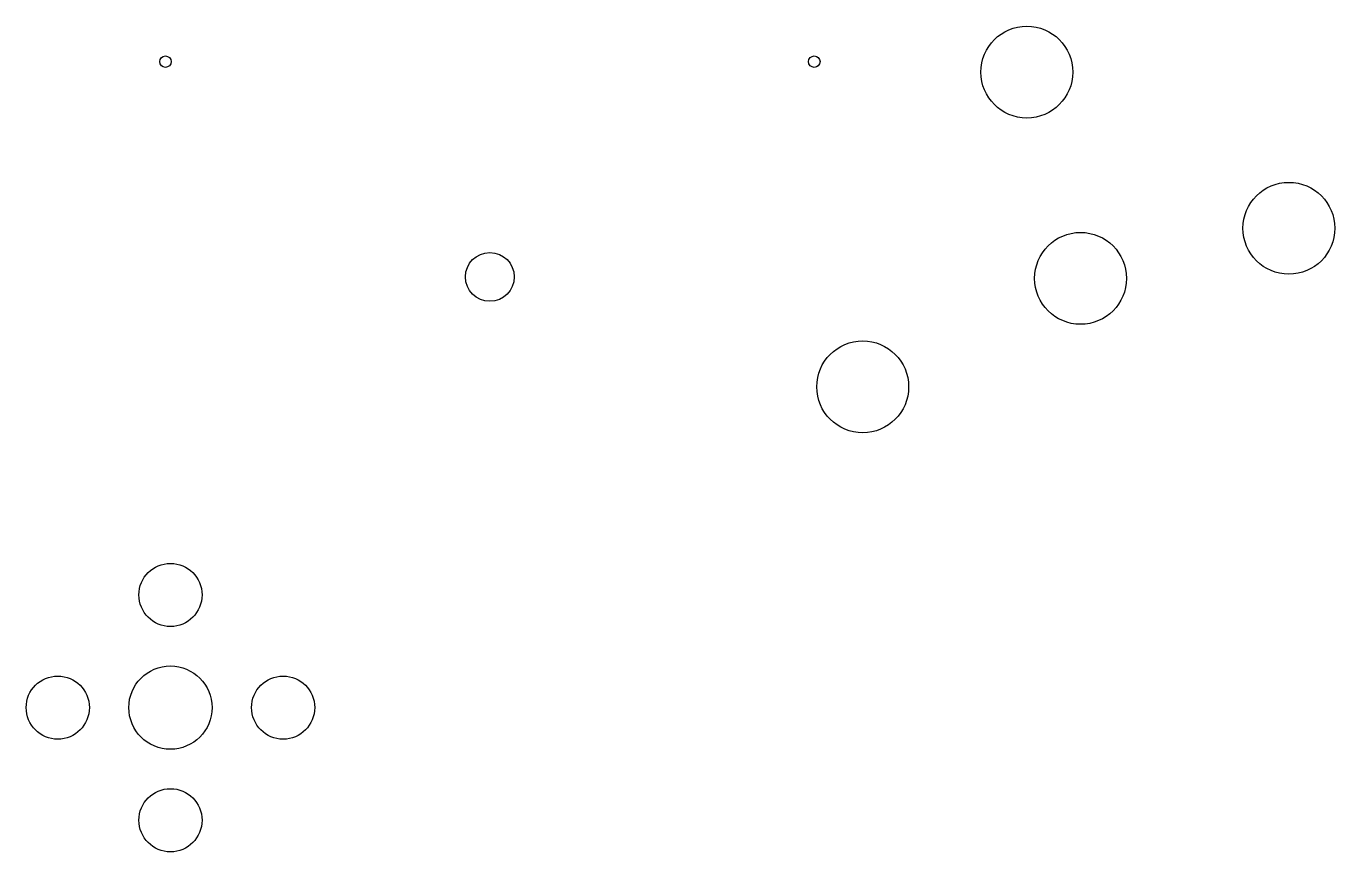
# Model space of a CAD drawing. Header units: millimetres. Extents: x -32.3 to 58.9, y -31.6 to 25.9.
import ezdxf

# ---------------------------------------------------------------- set-up
doc = ezdxf.new("R2010")
doc.units = ezdxf.units.MM
doc.layers.get('0').update_dxf_attribs({"linetype": 'CONTINUOUS'})

msp = doc.modelspace()

# ---------------------------------------------------------------- linework, layer by layer
for centre, radius in [((37.408, 22.722), 3.2), ((-22.6, 23.45), 0.4), ((22.6, 23.45), 0.4), ((55.663, 11.84), 3.2), ((41.15, 8.35), 3.2), ((0, 8.45), 1.7), ((25.974, 0.792), 3.2), ((-22.25, -13.71), 2.2), ((-22.25, -21.56), 2.9), ((-30.1, -21.56), 2.2), ((-14.4, -21.56), 2.2), ((-22.25, -29.41), 2.2)]:
    msp.add_circle(centre, radius)

doc.saveas('drawing.dxf')
